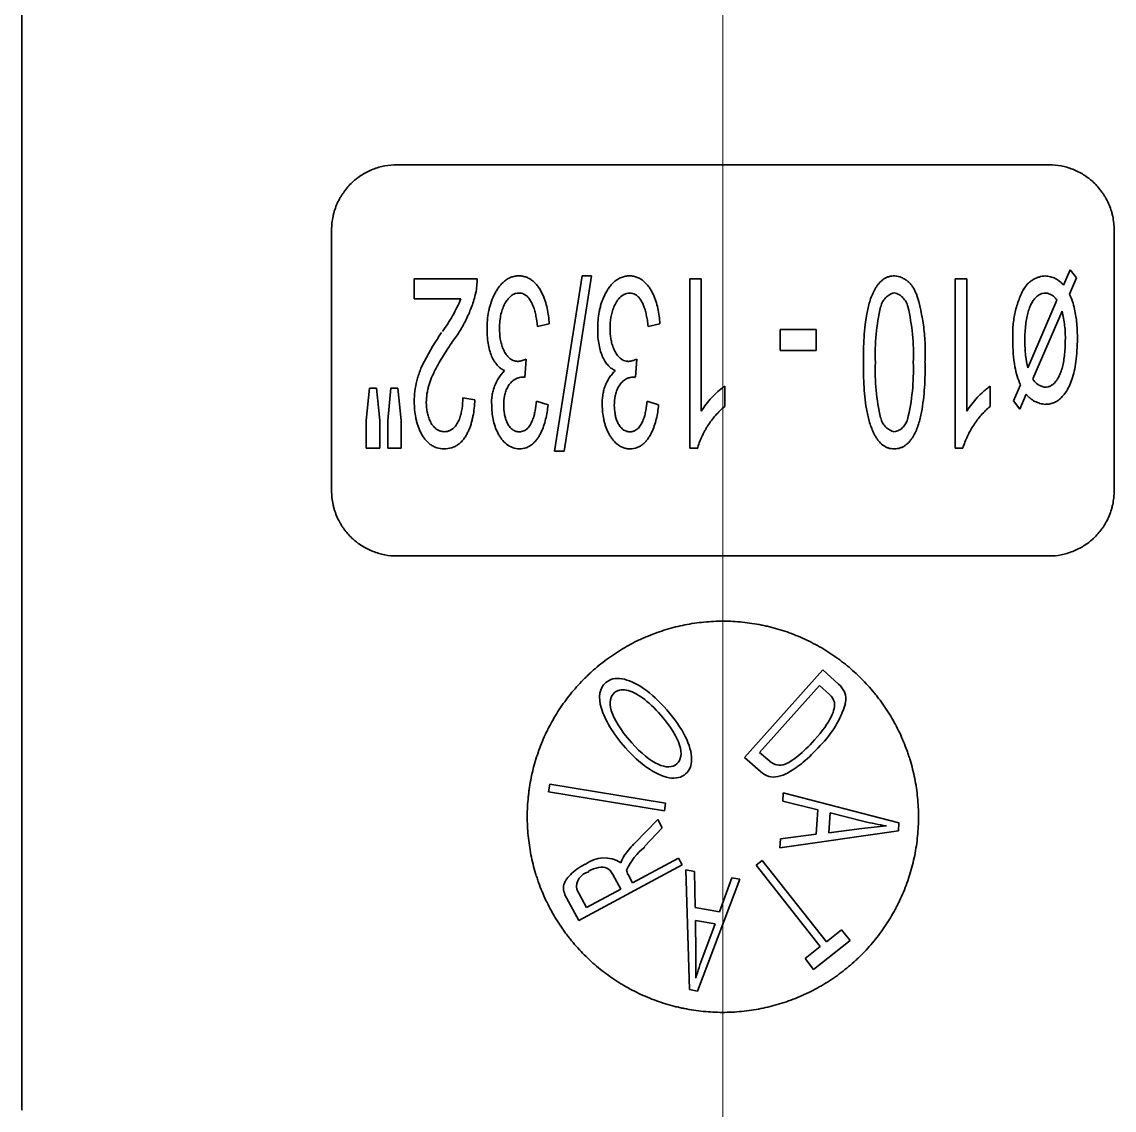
# Model space of a CAD drawing. Extents: x 5987 to 10491, y -672 to 3388.
# Drawn here: x 8642.02 to 8658.77, y 2378.53 to 2395.22 of the extents above; entities that cross this region are included whole.
import ezdxf

# ---------------------------------------------------------------- set-up
doc = ezdxf.new("R2010")
doc.units = 0
doc.header["$LTSCALE"] = 5
doc.layers.get('0').update_dxf_attribs({"linetype": 'CONTINUOUS', "lineweight": 0})
doc.layers.add('1', color=7, linetype='CONTINUOUS', true_color=0xffffff)

msp = doc.modelspace()

# ---------------------------------------------------------------- linework, layer by layer
at = {"color": 4}
msp.add_line((8652.773, 2411.526), (8652.773, 2311.526), dxfattribs=at)
at = {"layer": '1', "color": 7, "linetype": 'Continuous', "lineweight": 35}
for p, q in [((8642.023, 2418.026), (8642.023, 2378.526)), ((8657.773, 2393.026), (8647.773, 2393.026)), ((8646.773, 2388.026), (8646.773, 2392.026)), ((8658.773, 2392.026), (8658.773, 2388.026)), ((8657.997, 2391.178), (8658.1, 2391.417)), ((8658.1, 2391.417), (8658.195, 2391.29)), ((8648.039, 2391.279), (8649.004, 2391.279)), ((8648.039, 2391.279), (8648.039, 2390.971)), ((8650.193, 2388.635), (8650.615, 2391.322)), ((8650.76, 2391.322), (8650.337, 2388.635)), ((8650.615, 2391.322), (8650.76, 2391.322)), ((8652.264, 2391.279), (8652.442, 2391.279)), ((8652.264, 2391.279), (8652.264, 2388.679)), ((8652.442, 2389.245), (8652.442, 2391.279)), ((8656.334, 2391.279), (8656.512, 2391.279)), ((8656.334, 2391.279), (8656.334, 2388.679)), ((8656.512, 2389.245), (8656.512, 2391.279)), ((8658.195, 2391.29), (8658.088, 2391.043)), ((8648.754, 2390.971), (8648.039, 2390.971)), ((8657.45, 2389.913), (8657.896, 2390.948)), ((8657.975, 2390.781), (8657.525, 2389.741)), ((8650.11, 2390.589), (8649.931, 2390.547)), ((8651.806, 2390.589), (8651.627, 2390.547)), ((8653.651, 2390.498), (8654.202, 2390.498)), ((8653.651, 2390.498), (8653.651, 2390.177)), ((8654.202, 2390.177), (8654.202, 2390.498)), ((8654.202, 2390.177), (8653.651, 2390.177)), ((8649.737, 2389.766), (8649.757, 2390.046)), ((8651.433, 2389.767), (8651.453, 2390.046)), ((8647.305, 2389.105), (8647.353, 2389.6)), ((8647.353, 2389.6), (8647.46, 2389.6)), ((8647.46, 2389.6), (8647.51, 2389.105)), ((8647.634, 2389.105), (8647.68, 2389.6)), ((8647.68, 2389.6), (8647.789, 2389.6)), ((8647.789, 2389.6), (8647.838, 2389.105)), ((8652.801, 2389.32), (8652.801, 2389.629)), ((8656.871, 2389.32), (8656.871, 2389.629)), ((8657.23, 2389.404), (8657.337, 2389.65)), ((8648.786, 2389.453), (8648.97, 2389.42)), ((8649.913, 2389.4), (8650.092, 2389.342)), ((8651.61, 2389.4), (8651.788, 2389.342)), ((8657.327, 2389.279), (8657.23, 2389.404)), ((8657.424, 2389.506), (8657.327, 2389.279)), ((8647.305, 2389.105), (8647.305, 2388.679)), ((8647.51, 2388.679), (8647.51, 2389.105)), ((8647.634, 2389.105), (8647.634, 2388.679)), ((8647.838, 2388.679), (8647.838, 2389.105)), ((8647.51, 2388.679), (8647.305, 2388.679)), ((8647.838, 2388.679), (8647.634, 2388.679)), ((8650.337, 2388.635), (8650.193, 2388.635)), ((8652.379, 2388.679), (8652.264, 2388.679)), ((8656.452, 2388.679), (8656.334, 2388.679)), ((8647.773, 2387.026), (8657.773, 2387.026)), ((8654.305, 2385.278), (8653.106, 2383.935)), ((8654.548, 2385.061), (8654.305, 2385.278)), ((8653.337, 2384.014), (8654.252, 2385.04)), ((8654.252, 2385.04), (8654.406, 2384.902)), ((8653.106, 2383.935), (8653.348, 2383.719)), ((8653.491, 2383.877), (8653.337, 2384.014)), ((8650.119, 2383.527), (8650.1, 2383.41)), ((8651.895, 2383.234), (8650.119, 2383.527)), ((8650.1, 2383.41), (8651.876, 2383.116)), ((8653.69, 2383.266), (8653.697, 2383.392)), ((8655.472, 2382.935), (8653.697, 2383.392)), ((8651.876, 2383.116), (8651.895, 2383.234)), ((8653.69, 2383.266), (8654.227, 2383.135)), ((8654.227, 2383.135), (8654.204, 2382.757)), ((8654.399, 2382.782), (8654.418, 2383.087)), ((8654.418, 2383.087), (8654.94, 2382.956)), ((8651.773, 2382.984), (8651.41, 2382.609)), ((8651.844, 2382.854), (8651.773, 2382.984)), ((8655.472, 2382.935), (8655.465, 2382.808)), ((8651.57, 2382.571), (8651.844, 2382.854)), ((8653.645, 2382.551), (8655.465, 2382.808)), ((8654.204, 2382.757), (8653.654, 2382.687)), ((8654.903, 2382.844), (8654.399, 2382.782)), ((8653.645, 2382.551), (8653.654, 2382.687)), ((8652.092, 2382.392), (8651.388, 2382.013)), ((8652.149, 2382.287), (8652.092, 2382.392)), ((8653.376, 2382.356), (8653.283, 2382.282)), ((8654.36, 2381.11), (8653.376, 2382.356)), ((8650.564, 2381.433), (8652.149, 2382.287)), ((8652.339, 2382.188), (8652.205, 2382.211)), ((8652.205, 2382.211), (8652.26, 2380.375)), ((8652.339, 2382.188), (8652.348, 2381.634)), ((8653.283, 2382.282), (8654.266, 2381.036)), ((8651.086, 2382.14), (8651.207, 2381.915)), ((8651.388, 2382.013), (8651.318, 2382.143)), ((8652.386, 2380.353), (8653.035, 2382.067)), ((8652.911, 2382.089), (8652.721, 2381.569)), ((8653.035, 2382.067), (8652.911, 2382.089)), ((8650.683, 2381.633), (8650.533, 2381.911)), ((8651.207, 2381.915), (8650.683, 2381.633)), ((8650.375, 2381.785), (8650.564, 2381.433)), ((8652.721, 2381.569), (8652.348, 2381.634)), ((8652.352, 2381.437), (8652.358, 2380.929)), ((8652.352, 2381.437), (8652.653, 2381.384)), ((8652.653, 2381.384), (8652.465, 2380.879)), ((8654.592, 2381.293), (8654.36, 2381.11)), ((8654.724, 2381.127), (8654.592, 2381.293)), ((8654.266, 2381.036), (8654.034, 2380.852)), ((8654.165, 2380.685), (8654.724, 2381.127)), ((8654.034, 2380.852), (8654.165, 2380.685)), ((8652.26, 2380.375), (8652.386, 2380.353))]:
    msp.add_line(p, q, dxfattribs=at)
for centre, radius, start, end in [((8654.278, 2384.758), 0.405, 27.0957, 48.2605), ((8654.231, 2384.706), 0.263, 17.1388, 48.2605), ((8654.341, 2384.834), 0.317, 346.8867, 20.1022), ((8653.153, 2385.225), 1.569, 315.1419, 342.8269), ((8653.644, 2384.048), 0.23, 228.2605, 291.4392), ((8655.975, 2374.803), 8.112, 94.9161, 97.5911), ((8655.985, 2387.127), 4.3, 255.9385, 260.5571), ((8652.457, 2381.593), 1.459, 135.875, 145.744), ((8652.137, 2381.83), 0.922, 127.4414, 155.8018), ((8650.954, 2381.934), 0.462, 56.3406, 129.2567), ((8651.586, 2382.214), 0.39, 149.005, 164.3647), ((8651.494, 2382.237), 0.2, 188.3447, 208.311), ((8650.764, 2381.951), 0.235, 101.8972, 189.9808), ((8644.248, 2380.748), 8.112, 358.6035, 1.2786), ((8656.496, 2379.382), 4.3, 159.6259, 164.2445)]:
    msp.add_arc(centre, radius, start, end, dxfattribs=at)
for points, knots in [([(8646.773, 2392.026), (8646.773, 2392.098), (8646.781, 2392.168), (8646.799, 2392.253), (8646.803, 2392.27), (8646.812, 2392.304), (8646.817, 2392.321), (8646.833, 2392.37), (8646.846, 2392.402), (8646.874, 2392.465), (8646.889, 2392.495), (8646.914, 2392.539), (8646.923, 2392.553), (8646.941, 2392.581), (8646.951, 2392.595), (8646.999, 2392.663), (8647.042, 2392.712), (8647.101, 2392.767), (8647.113, 2392.778), (8647.138, 2392.798), (8647.15, 2392.809), (8647.188, 2392.838), (8647.214, 2392.856), (8647.294, 2392.906), (8647.35, 2392.934), (8647.437, 2392.969), (8647.467, 2392.979), (8647.527, 2392.996), (8647.557, 2393.003), (8647.648, 2393.02), (8647.71, 2393.026), (8647.773, 2393.026)], [0, 0, 0, 0, 0.125, 0.125, 0.15625, 0.15625, 0.1875, 0.1875, 0.25, 0.25, 0.3125, 0.3125, 0.34375, 0.34375, 0.375, 0.375, 0.5, 0.5, 0.53125, 0.53125, 0.5625, 0.5625, 0.625, 0.625, 0.75, 0.75, 0.8125, 0.8125, 0.875, 0.875, 1, 1, 1, 1]), ([(8658.773, 2392.026), (8658.773, 2392.098), (8658.765, 2392.168), (8658.747, 2392.253), (8658.743, 2392.27), (8658.734, 2392.304), (8658.729, 2392.321), (8658.712, 2392.37), (8658.7, 2392.402), (8658.672, 2392.465), (8658.657, 2392.495), (8658.632, 2392.539), (8658.623, 2392.553), (8658.605, 2392.581), (8658.595, 2392.595), (8658.547, 2392.663), (8658.504, 2392.712), (8658.445, 2392.767), (8658.433, 2392.778), (8658.408, 2392.798), (8658.396, 2392.809), (8658.358, 2392.838), (8658.332, 2392.856), (8658.252, 2392.906), (8658.196, 2392.934), (8658.109, 2392.969), (8658.079, 2392.979), (8658.019, 2392.996), (8657.989, 2393.003), (8657.898, 2393.02), (8657.836, 2393.026), (8657.773, 2393.026)], [0, 0, 0, 0, 0.125, 0.125, 0.15625, 0.15625, 0.1875, 0.1875, 0.25, 0.25, 0.3125, 0.3125, 0.34375, 0.34375, 0.375, 0.375, 0.5, 0.5, 0.53125, 0.53125, 0.5625, 0.5625, 0.625, 0.625, 0.75, 0.75, 0.8125, 0.8125, 0.875, 0.875, 1, 1, 1, 1]), ([(8649.648, 2391.322), (8649.626, 2391.322), (8649.595, 2391.32), (8649.564, 2391.313), (8649.543, 2391.307), (8649.533, 2391.304), (8649.503, 2391.292), (8649.484, 2391.283), (8649.456, 2391.266), (8649.448, 2391.26), (8649.43, 2391.247), (8649.422, 2391.24), (8649.397, 2391.218), (8649.382, 2391.203), (8649.354, 2391.171), (8649.34, 2391.154), (8649.315, 2391.118), (8649.303, 2391.1), (8649.281, 2391.062), (8649.271, 2391.042), (8649.243, 2390.984), (8649.227, 2390.943), (8649.206, 2390.88), (8649.2, 2390.859), (8649.189, 2390.816), (8649.184, 2390.795), (8649.163, 2390.686), (8649.156, 2390.598), (8649.156, 2390.51)], [0, 0, 0, 0, 0.0625, 0.09375, 0.09375, 0.125, 0.125, 0.1875, 0.1875, 0.21875, 0.21875, 0.25, 0.25, 0.3125, 0.3125, 0.375, 0.375, 0.4375, 0.4375, 0.5, 0.5, 0.625, 0.625, 0.6875, 0.6875, 0.75, 0.75, 1, 1, 1, 1]), ([(8650.11, 2390.589), (8650.107, 2390.629), (8650.104, 2390.669), (8650.093, 2390.747), (8650.087, 2390.786), (8650.07, 2390.864), (8650.059, 2390.902), (8650.041, 2390.958), (8650.034, 2390.977), (8650.019, 2391.014), (8650.011, 2391.032), (8649.985, 2391.086), (8649.965, 2391.121), (8649.93, 2391.169), (8649.918, 2391.184), (8649.898, 2391.206), (8649.891, 2391.213), (8649.876, 2391.227), (8649.869, 2391.234), (8649.847, 2391.253), (8649.831, 2391.264), (8649.806, 2391.28), (8649.797, 2391.285), (8649.779, 2391.293), (8649.753, 2391.305), (8649.725, 2391.313), (8649.696, 2391.319), (8649.687, 2391.32), (8649.667, 2391.322), (8649.658, 2391.322), (8649.648, 2391.322)], [0, 0, 0, 0, 0.125, 0.125, 0.25, 0.25, 0.375, 0.375, 0.4375, 0.4375, 0.5, 0.5, 0.625, 0.625, 0.6875, 0.6875, 0.71875, 0.71875, 0.75, 0.75, 0.8125, 0.8125, 0.84375, 0.84375, 0.875, 0.9375, 0.9375, 0.96875, 0.96875, 1, 1, 1, 1]), ([(8651.344, 2391.322), (8651.322, 2391.322), (8651.29, 2391.319), (8651.258, 2391.312), (8651.237, 2391.306), (8651.226, 2391.303), (8651.196, 2391.291), (8651.177, 2391.281), (8651.149, 2391.263), (8651.14, 2391.257), (8651.123, 2391.244), (8651.114, 2391.237), (8651.09, 2391.215), (8651.075, 2391.199), (8651.047, 2391.166), (8651.033, 2391.149), (8651.014, 2391.122), (8651.008, 2391.113), (8650.997, 2391.094), (8650.98, 2391.066), (8650.965, 2391.038), (8650.937, 2390.979), (8650.921, 2390.938), (8650.901, 2390.876), (8650.895, 2390.855), (8650.885, 2390.812), (8650.88, 2390.791), (8650.859, 2390.684), (8650.853, 2390.597), (8650.853, 2390.51)], [0, 0, 0, 0, 0.0625, 0.09375, 0.09375, 0.125, 0.125, 0.1875, 0.1875, 0.21875, 0.21875, 0.25, 0.25, 0.3125, 0.3125, 0.375, 0.375, 0.40625, 0.40625, 0.4375, 0.5, 0.5, 0.625, 0.625, 0.6875, 0.6875, 0.75, 0.75, 1, 1, 1, 1]), ([(8651.806, 2390.589), (8651.802, 2390.668), (8651.792, 2390.746), (8651.767, 2390.861), (8651.757, 2390.898), (8651.738, 2390.954), (8651.732, 2390.973), (8651.717, 2391.01), (8651.709, 2391.028), (8651.683, 2391.082), (8651.664, 2391.117), (8651.629, 2391.165), (8651.616, 2391.181), (8651.59, 2391.211), (8651.576, 2391.224), (8651.554, 2391.244), (8651.546, 2391.25), (8651.53, 2391.262), (8651.522, 2391.267), (8651.496, 2391.283), (8651.479, 2391.292), (8651.451, 2391.303), (8651.442, 2391.307), (8651.423, 2391.312), (8651.413, 2391.315), (8651.384, 2391.32), (8651.364, 2391.322), (8651.344, 2391.322)], [0, 0, 0, 0, 0.25, 0.25, 0.375, 0.375, 0.4375, 0.4375, 0.5, 0.5, 0.625, 0.625, 0.6875, 0.6875, 0.75, 0.75, 0.78125, 0.78125, 0.8125, 0.8125, 0.875, 0.875, 0.90625, 0.90625, 0.9375, 0.9375, 1, 1, 1, 1]), ([(8654.927, 2389.996), (8654.927, 2390.061), (8654.928, 2390.125), (8654.931, 2390.253), (8654.934, 2390.317), (8654.942, 2390.445), (8654.948, 2390.508), (8654.963, 2390.636), (8654.972, 2390.699), (8654.991, 2390.793), (8654.997, 2390.825), (8655.013, 2390.887), (8655.022, 2390.917), (8655.041, 2390.978), (8655.052, 2391.009), (8655.078, 2391.068), (8655.092, 2391.096), (8655.116, 2391.138), (8655.124, 2391.151), (8655.143, 2391.178), (8655.152, 2391.19), (8655.173, 2391.214), (8655.183, 2391.226), (8655.207, 2391.248), (8655.219, 2391.258), (8655.245, 2391.277), (8655.258, 2391.285), (8655.279, 2391.295), (8655.286, 2391.299), (8655.301, 2391.305), (8655.308, 2391.307), (8655.331, 2391.314), (8655.346, 2391.318), (8655.377, 2391.322), (8655.392, 2391.322), (8655.408, 2391.322)], [0, 0, 0, 0, 0.125, 0.125, 0.25, 0.25, 0.375, 0.375, 0.5, 0.5, 0.5625, 0.5625, 0.625, 0.625, 0.6875, 0.6875, 0.75, 0.75, 0.78125, 0.78125, 0.8125, 0.8125, 0.84375, 0.84375, 0.875, 0.875, 0.90625, 0.90625, 0.921875, 0.921875, 0.9375, 0.9375, 0.96875, 0.96875, 1, 1, 1, 1]), ([(8655.408, 2391.324), (8655.445, 2391.319), (8655.48, 2391.31), (8655.531, 2391.288), (8655.548, 2391.28), (8655.579, 2391.26), (8655.594, 2391.25), (8655.615, 2391.232), (8655.622, 2391.226), (8655.636, 2391.213), (8655.642, 2391.207), (8655.661, 2391.186), (8655.684, 2391.157), (8655.703, 2391.125), (8655.716, 2391.099), (8655.719, 2391.091), (8655.726, 2391.073), (8655.73, 2391.064), (8655.733, 2391.055)], [0, 0, 0, 0, 0.25, 0.25, 0.375, 0.375, 0.5, 0.5, 0.5625, 0.5625, 0.625, 0.625, 0.75, 0.875, 0.875, 0.9375, 0.9375, 1, 1, 1, 1]), ([(8657.388, 2391.12), (8657.406, 2391.151), (8657.427, 2391.178), (8657.457, 2391.209), (8657.464, 2391.214), (8657.477, 2391.226), (8657.483, 2391.231), (8657.503, 2391.247), (8657.531, 2391.266), (8657.56, 2391.281), (8657.583, 2391.291), (8657.591, 2391.294), (8657.606, 2391.3), (8657.614, 2391.302), (8657.653, 2391.314), (8657.685, 2391.319), (8657.717, 2391.321)], [0, 0, 0, 0, 0.25, 0.25, 0.3125, 0.3125, 0.375, 0.375, 0.5, 0.625, 0.625, 0.6875, 0.6875, 0.75, 0.75, 1, 1, 1, 1]), ([(8657.717, 2391.321), (8657.744, 2391.32), (8657.77, 2391.316), (8657.808, 2391.306), (8657.821, 2391.302), (8657.846, 2391.293), (8657.858, 2391.287), (8657.894, 2391.269), (8657.917, 2391.255), (8657.949, 2391.229), (8657.959, 2391.22), (8657.979, 2391.2), (8657.988, 2391.189), (8657.997, 2391.178)], [0, 0, 0, 0, 0.25, 0.25, 0.375, 0.375, 0.5, 0.5, 0.75, 0.75, 0.875, 0.875, 1, 1, 1, 1]), ([(8655.4, 2391.063), (8655.375, 2391.057), (8655.351, 2391.047), (8655.317, 2391.027), (8655.306, 2391.02), (8655.286, 2391.004), (8655.276, 2390.995), (8655.258, 2390.977), (8655.25, 2390.967), (8655.234, 2390.945), (8655.22, 2390.923), (8655.209, 2390.899), (8655.2, 2390.875), (8655.196, 2390.862), (8655.193, 2390.849)], [0, 0, 0, 0, 0.25, 0.25, 0.375, 0.375, 0.5, 0.5, 0.625, 0.625, 0.75, 0.875, 0.875, 1, 1, 1, 1]), ([(8655.609, 2390.85), (8655.603, 2390.876), (8655.594, 2390.901), (8655.575, 2390.935), (8655.568, 2390.946), (8655.552, 2390.967), (8655.544, 2390.977), (8655.53, 2390.991), (8655.525, 2390.996), (8655.515, 2391.004), (8655.51, 2391.009), (8655.495, 2391.021), (8655.473, 2391.035), (8655.45, 2391.046), (8655.426, 2391.056), (8655.414, 2391.06), (8655.401, 2391.063)], [0, 0, 0, 0, 0.25, 0.25, 0.375, 0.375, 0.5, 0.5, 0.5625, 0.5625, 0.625, 0.625, 0.75, 0.875, 0.875, 1, 1, 1, 1]), ([(8657.22, 2390.339), (8657.215, 2390.408), (8657.216, 2390.475), (8657.226, 2390.61), (8657.236, 2390.677), (8657.257, 2390.776), (8657.265, 2390.809), (8657.284, 2390.874), (8657.294, 2390.906), (8657.329, 2391.001), (8657.356, 2391.062), (8657.386, 2391.121)], [0, 0, 0, 0, 0.25, 0.25, 0.5, 0.5, 0.625, 0.625, 0.75, 0.75, 1, 1, 1, 1]), ([(8648.472, 2390.471), (8648.529, 2390.547), (8648.581, 2390.628), (8648.675, 2390.794), (8648.718, 2390.881), (8648.756, 2390.97)], [0, 0, 0, 0, 0.5, 0.5, 1, 1, 1, 1]), ([(8648.983, 2391.056), (8648.966, 2390.988), (8648.946, 2390.921), (8648.899, 2390.791), (8648.846, 2390.664), (8648.78, 2390.544), (8648.726, 2390.456), (8648.707, 2390.427), (8648.669, 2390.37), (8648.649, 2390.342), (8648.628, 2390.315)], [0, 0, 0, 0, 0.25, 0.25, 0.5, 0.75, 0.75, 0.875, 0.875, 1, 1, 1, 1]), ([(8649.931, 2390.547), (8649.925, 2390.6), (8649.917, 2390.653), (8649.901, 2390.731), (8649.895, 2390.757), (8649.881, 2390.809), (8649.873, 2390.834), (8649.854, 2390.884), (8649.843, 2390.908), (8649.824, 2390.943), (8649.817, 2390.954), (8649.801, 2390.976), (8649.793, 2390.987), (8649.775, 2391.006), (8649.765, 2391.015), (8649.749, 2391.026), (8649.744, 2391.03), (8649.733, 2391.037), (8649.727, 2391.04), (8649.71, 2391.048), (8649.697, 2391.052), (8649.672, 2391.057), (8649.659, 2391.059), (8649.646, 2391.059)], [0, 0, 0, 0, 0.25, 0.25, 0.375, 0.375, 0.5, 0.5, 0.625, 0.625, 0.6875, 0.6875, 0.75, 0.75, 0.8125, 0.8125, 0.84375, 0.84375, 0.875, 0.875, 0.9375, 0.9375, 1, 1, 1, 1]), ([(8651.342, 2391.059), (8651.328, 2391.059), (8651.314, 2391.057), (8651.286, 2391.05), (8651.273, 2391.045), (8651.248, 2391.033), (8651.236, 2391.025), (8651.213, 2391.008), (8651.202, 2390.999), (8651.183, 2390.979), (8651.173, 2390.968), (8651.156, 2390.946), (8651.148, 2390.934), (8651.126, 2390.898), (8651.113, 2390.873), (8651.097, 2390.834), (8651.092, 2390.82), (8651.083, 2390.793), (8651.079, 2390.78), (8651.067, 2390.739), (8651.061, 2390.711), (8651.047, 2390.628), (8651.043, 2390.572), (8651.043, 2390.516)], [0, 0, 0, 0, 0.0625, 0.0625, 0.125, 0.125, 0.1875, 0.1875, 0.25, 0.25, 0.3125, 0.3125, 0.375, 0.375, 0.5, 0.5, 0.5625, 0.5625, 0.625, 0.625, 0.75, 0.75, 1, 1, 1, 1]), ([(8655.738, 2391.057), (8655.792, 2390.884), (8655.83, 2390.71), (8655.864, 2390.445), (8655.871, 2390.356), (8655.877, 2390.177), (8655.876, 2390.087), (8655.872, 2389.997)], [0, 0, 0, 0, 0.5, 0.5, 0.75, 0.75, 1, 1, 1, 1]), ([(8657.896, 2390.948), (8657.886, 2390.964), (8657.875, 2390.979), (8657.856, 2390.998), (8657.85, 2391.004), (8657.836, 2391.016), (8657.821, 2391.026), (8657.806, 2391.034), (8657.79, 2391.042), (8657.782, 2391.045), (8657.757, 2391.054), (8657.741, 2391.057), (8657.723, 2391.059)], [0, 0, 0, 0, 0.25, 0.25, 0.375, 0.375, 0.5, 0.625, 0.625, 0.75, 0.75, 1, 1, 1, 1]), ([(8658.024, 2390.335), (8658.026, 2390.411), (8658.022, 2390.486), (8658.006, 2390.635), (8657.993, 2390.708), (8657.975, 2390.781)], [0, 0, 0, 0, 0.5, 0.5, 1, 1, 1, 1]), ([(8649.426, 2389.87), (8649.408, 2389.878), (8649.373, 2389.897), (8649.323, 2389.939), (8649.277, 2389.995), (8649.235, 2390.068), (8649.201, 2390.156), (8649.176, 2390.259), (8649.16, 2390.376), (8649.156, 2390.463), (8649.156, 2390.51)], [0, 0, 0, 0, 0.122262, 0.247653, 0.373044, 0.498435, 0.623827, 0.749218, 0.874609, 1, 1, 1, 1]), ([(8649.347, 2390.516), (8649.347, 2390.461), (8649.351, 2390.408), (8649.364, 2390.329), (8649.369, 2390.303), (8649.38, 2390.265), (8649.384, 2390.252), (8649.393, 2390.226), (8649.398, 2390.214), (8649.414, 2390.176), (8649.426, 2390.153), (8649.448, 2390.119), (8649.455, 2390.109), (8649.472, 2390.088), (8649.482, 2390.078), (8649.501, 2390.06), (8649.511, 2390.052), (8649.533, 2390.037), (8649.545, 2390.031), (8649.569, 2390.021), (8649.581, 2390.017), (8649.6, 2390.013), (8649.607, 2390.012), (8649.62, 2390.011), (8649.626, 2390.01), (8649.633, 2390.01)], [0, 0, 0, 0, 0.25, 0.25, 0.375, 0.375, 0.4375, 0.4375, 0.5, 0.5, 0.625, 0.625, 0.6875, 0.6875, 0.75, 0.75, 0.8125, 0.8125, 0.875, 0.875, 0.9375, 0.9375, 0.96875, 0.96875, 1, 1, 1, 1]), ([(8651.123, 2389.87), (8651.105, 2389.878), (8651.069, 2389.897), (8651.018, 2389.94), (8650.972, 2389.997), (8650.931, 2390.07), (8650.897, 2390.158), (8650.872, 2390.26), (8650.856, 2390.377), (8650.853, 2390.464), (8650.853, 2390.51)], [0, 0, 0, 0, 0.122256, 0.247648, 0.37304, 0.498432, 0.623824, 0.749216, 0.874608, 1, 1, 1, 1]), ([(8651.043, 2390.516), (8651.043, 2390.462), (8651.047, 2390.409), (8651.06, 2390.331), (8651.065, 2390.306), (8651.076, 2390.267), (8651.08, 2390.255), (8651.088, 2390.229), (8651.093, 2390.217), (8651.109, 2390.18), (8651.121, 2390.156), (8651.142, 2390.122), (8651.15, 2390.111), (8651.167, 2390.09), (8651.176, 2390.08), (8651.195, 2390.062), (8651.205, 2390.054), (8651.222, 2390.042), (8651.228, 2390.039), (8651.239, 2390.032), (8651.245, 2390.029), (8651.263, 2390.021), (8651.276, 2390.017), (8651.296, 2390.013), (8651.302, 2390.012), (8651.316, 2390.011), (8651.323, 2390.01), (8651.329, 2390.01)], [0, 0, 0, 0, 0.25, 0.25, 0.375, 0.375, 0.4375, 0.4375, 0.5, 0.5, 0.625, 0.625, 0.6875, 0.6875, 0.75, 0.75, 0.8125, 0.8125, 0.84375, 0.84375, 0.875, 0.875, 0.9375, 0.9375, 0.96875, 0.96875, 1, 1, 1, 1]), ([(8648.628, 2390.315), (8648.58, 2390.245), (8648.533, 2390.174), (8648.466, 2390.065), (8648.444, 2390.028), (8648.401, 2389.954), (8648.381, 2389.917), (8648.322, 2389.803), (8648.288, 2389.725), (8648.258, 2389.62), (8648.252, 2389.599), (8648.243, 2389.556), (8648.239, 2389.535), (8648.229, 2389.47), (8648.225, 2389.426), (8648.225, 2389.382)], [0, 0, 0, 0, 0.25, 0.25, 0.375, 0.375, 0.5, 0.5, 0.75, 0.75, 0.8125, 0.8125, 0.875, 0.875, 1, 1, 1, 1]), ([(8648.04, 2389.39), (8648.04, 2389.445), (8648.044, 2389.499), (8648.058, 2389.607), (8648.067, 2389.66), (8648.087, 2389.738), (8648.094, 2389.764), (8648.11, 2389.816), (8648.119, 2389.842), (8648.148, 2389.918), (8648.17, 2389.967), (8648.195, 2390.014)], [0, 0, 0, 0, 0.25, 0.25, 0.5, 0.5, 0.625, 0.625, 0.75, 0.75, 1, 1, 1, 1]), ([(8649.633, 2390.01), (8649.655, 2390.012), (8649.676, 2390.016), (8649.717, 2390.028), (8649.737, 2390.036), (8649.757, 2390.046)], [0, 0, 0, 0, 0.5, 0.5, 1, 1, 1, 1]), ([(8651.329, 2390.01), (8651.351, 2390.012), (8651.372, 2390.016), (8651.403, 2390.025), (8651.413, 2390.028), (8651.434, 2390.036), (8651.443, 2390.041), (8651.453, 2390.046)], [0, 0, 0, 0, 0.5, 0.5, 0.75, 0.75, 1, 1, 1, 1]), ([(8654.927, 2389.996), (8654.927, 2389.933), (8654.928, 2389.869), (8654.931, 2389.741), (8654.934, 2389.677), (8654.942, 2389.55), (8654.947, 2389.486), (8654.962, 2389.36), (8654.971, 2389.296), (8654.996, 2389.172), (8655.011, 2389.11), (8655.041, 2389.02), (8655.052, 2388.99), (8655.076, 2388.931), (8655.09, 2388.902), (8655.113, 2388.86), (8655.122, 2388.846), (8655.139, 2388.819), (8655.148, 2388.806), (8655.178, 2388.769), (8655.2, 2388.747), (8655.231, 2388.723), (8655.238, 2388.718), (8655.251, 2388.71), (8655.272, 2388.698), (8655.293, 2388.688), (8655.316, 2388.681), (8655.323, 2388.679), (8655.338, 2388.675), (8655.362, 2388.67), (8655.385, 2388.669), (8655.401, 2388.669)], [0, 0, 0, 0, 0.125, 0.125, 0.25, 0.25, 0.375, 0.375, 0.5, 0.5, 0.625, 0.625, 0.6875, 0.6875, 0.75, 0.75, 0.78125, 0.78125, 0.8125, 0.8125, 0.875, 0.875, 0.890625, 0.890625, 0.90625, 0.9375, 0.9375, 0.953125, 0.953125, 0.96875, 1, 1, 1, 1]), ([(8655.876, 2389.996), (8655.876, 2389.932), (8655.875, 2389.868), (8655.872, 2389.74), (8655.869, 2389.676), (8655.861, 2389.549), (8655.855, 2389.485), (8655.84, 2389.358), (8655.831, 2389.294), (8655.813, 2389.201), (8655.806, 2389.169), (8655.791, 2389.108), (8655.782, 2389.077), (8655.768, 2389.031), (8655.762, 2389.016), (8655.751, 2388.986), (8655.746, 2388.971), (8655.727, 2388.927), (8655.713, 2388.898), (8655.689, 2388.857), (8655.681, 2388.843), (8655.663, 2388.817), (8655.644, 2388.792), (8655.623, 2388.768), (8655.606, 2388.752), (8655.6, 2388.747), (8655.588, 2388.736), (8655.582, 2388.731), (8655.563, 2388.717), (8655.55, 2388.709), (8655.529, 2388.698), (8655.522, 2388.695), (8655.508, 2388.689), (8655.5, 2388.686), (8655.463, 2388.673), (8655.432, 2388.669), (8655.401, 2388.669)], [0, 0, 0, 0, 0.125, 0.125, 0.25, 0.25, 0.375, 0.375, 0.5, 0.5, 0.5625, 0.5625, 0.625, 0.625, 0.65625, 0.65625, 0.6875, 0.6875, 0.75, 0.75, 0.78125, 0.78125, 0.8125, 0.84375, 0.84375, 0.859375, 0.859375, 0.875, 0.875, 0.90625, 0.90625, 0.921875, 0.921875, 0.9375, 0.9375, 1, 1, 1, 1]), ([(8649.228, 2389.342), (8649.225, 2389.392), (8649.227, 2389.44), (8649.237, 2389.512), (8649.242, 2389.536), (8649.255, 2389.584), (8649.262, 2389.607), (8649.288, 2389.675), (8649.31, 2389.718), (8649.362, 2389.799), (8649.392, 2389.836), (8649.426, 2389.87)], [0, 0, 0, 0, 0.25, 0.25, 0.375, 0.375, 0.5, 0.5, 0.75, 0.75, 1, 1, 1, 1]), ([(8649.412, 2389.336), (8649.412, 2389.386), (8649.416, 2389.436), (8649.431, 2389.508), (8649.437, 2389.532), (8649.45, 2389.567), (8649.454, 2389.579), (8649.465, 2389.601), (8649.476, 2389.623), (8649.489, 2389.644), (8649.503, 2389.664), (8649.511, 2389.674), (8649.535, 2389.701), (8649.554, 2389.717), (8649.579, 2389.733), (8649.584, 2389.736), (8649.595, 2389.742), (8649.611, 2389.75), (8649.639, 2389.761), (8649.662, 2389.766), (8649.686, 2389.77), (8649.698, 2389.771), (8649.71, 2389.77)], [0, 0, 0, 0, 0.25, 0.25, 0.375, 0.375, 0.4375, 0.4375, 0.5, 0.5625, 0.5625, 0.625, 0.625, 0.75, 0.75, 0.78125, 0.78125, 0.8125, 0.875, 0.9375, 0.9375, 1, 1, 1, 1]), ([(8649.737, 2389.766), (8649.732, 2389.768), (8649.728, 2389.768), (8649.718, 2389.77), (8649.714, 2389.77), (8649.709, 2389.771)], [0, 0, 0, 0, 0.5, 0.5, 1, 1, 1, 1]), ([(8650.924, 2389.342), (8650.921, 2389.391), (8650.923, 2389.44), (8650.934, 2389.511), (8650.938, 2389.535), (8650.948, 2389.57), (8650.951, 2389.582), (8650.958, 2389.605), (8650.962, 2389.617), (8650.984, 2389.673), (8651.005, 2389.716), (8651.038, 2389.767), (8651.045, 2389.777), (8651.059, 2389.797), (8651.081, 2389.826), (8651.106, 2389.853), (8651.123, 2389.87)], [0, 0, 0, 0, 0.25, 0.25, 0.375, 0.375, 0.4375, 0.4375, 0.5, 0.5, 0.75, 0.75, 0.8125, 0.8125, 0.875, 1, 1, 1, 1]), ([(8651.407, 2389.77), (8651.382, 2389.771), (8651.358, 2389.767), (8651.329, 2389.758), (8651.323, 2389.756), (8651.311, 2389.752), (8651.295, 2389.745), (8651.279, 2389.736), (8651.258, 2389.722), (8651.249, 2389.714), (8651.23, 2389.698), (8651.222, 2389.69), (8651.205, 2389.671), (8651.198, 2389.662), (8651.184, 2389.641), (8651.177, 2389.631), (8651.159, 2389.599), (8651.149, 2389.577), (8651.137, 2389.542), (8651.134, 2389.53), (8651.127, 2389.506), (8651.124, 2389.494), (8651.112, 2389.434), (8651.108, 2389.386), (8651.108, 2389.336)], [0, 0, 0, 0, 0.125, 0.125, 0.15625, 0.15625, 0.1875, 0.25, 0.25, 0.3125, 0.3125, 0.375, 0.375, 0.4375, 0.4375, 0.5, 0.5, 0.625, 0.625, 0.6875, 0.6875, 0.75, 0.75, 1, 1, 1, 1]), ([(8657.525, 2389.74), (8657.535, 2389.723), (8657.548, 2389.707), (8657.568, 2389.685), (8657.576, 2389.679), (8657.591, 2389.666), (8657.599, 2389.66), (8657.623, 2389.644), (8657.64, 2389.636), (8657.676, 2389.622), (8657.695, 2389.618), (8657.713, 2389.615)], [0, 0, 0, 0, 0.25, 0.25, 0.375, 0.375, 0.5, 0.5, 0.75, 0.75, 1, 1, 1, 1]), ([(8652.442, 2389.245), (8652.489, 2389.321), (8652.543, 2389.391), (8652.662, 2389.519), (8652.728, 2389.577), (8652.801, 2389.629)], [0, 0, 0, 0, 0.5, 0.5, 1, 1, 1, 1]), ([(8656.513, 2389.245), (8656.56, 2389.322), (8656.614, 2389.392), (8656.704, 2389.488), (8656.736, 2389.519), (8656.785, 2389.562), (8656.802, 2389.576), (8656.836, 2389.604), (8656.853, 2389.617), (8656.871, 2389.629)], [0, 0, 0, 0, 0.5, 0.5, 0.75, 0.75, 0.875, 0.875, 1, 1, 1, 1]), ([(8648.496, 2388.669), (8648.459, 2388.669), (8648.422, 2388.674), (8648.377, 2388.689), (8648.368, 2388.692), (8648.351, 2388.7), (8648.325, 2388.712), (8648.301, 2388.727), (8648.278, 2388.744), (8648.27, 2388.75), (8648.256, 2388.763), (8648.248, 2388.769), (8648.228, 2388.79), (8648.215, 2388.804), (8648.19, 2388.835), (8648.179, 2388.851), (8648.158, 2388.884), (8648.148, 2388.902), (8648.121, 2388.955), (8648.106, 2388.992), (8648.087, 2389.049), (8648.082, 2389.069), (8648.071, 2389.108), (8648.067, 2389.128), (8648.055, 2389.187), (8648.05, 2389.228), (8648.042, 2389.308), (8648.041, 2389.349), (8648.041, 2389.39)], [0, 0, 0, 0, 0.125, 0.125, 0.15625, 0.15625, 0.1875, 0.25, 0.25, 0.28125, 0.28125, 0.3125, 0.3125, 0.375, 0.375, 0.4375, 0.4375, 0.5, 0.5, 0.625, 0.625, 0.6875, 0.6875, 0.75, 0.75, 0.875, 0.875, 1, 1, 1, 1]), ([(8648.496, 2388.669), (8648.535, 2388.669), (8648.574, 2388.674), (8648.621, 2388.688), (8648.63, 2388.692), (8648.648, 2388.699), (8648.675, 2388.711), (8648.701, 2388.727), (8648.733, 2388.751), (8648.748, 2388.764), (8648.777, 2388.793), (8648.79, 2388.809), (8648.815, 2388.841), (8648.826, 2388.859), (8648.848, 2388.894), (8648.857, 2388.913), (8648.884, 2388.969), (8648.898, 2389.008), (8648.917, 2389.068), (8648.922, 2389.088), (8648.932, 2389.129), (8648.936, 2389.15), (8648.949, 2389.211), (8648.955, 2389.252), (8648.964, 2389.336), (8648.968, 2389.378), (8648.97, 2389.42)], [0, 0, 0, 0, 0.125, 0.125, 0.15625, 0.15625, 0.1875, 0.25, 0.25, 0.3125, 0.3125, 0.375, 0.375, 0.4375, 0.4375, 0.5, 0.5, 0.625, 0.625, 0.6875, 0.6875, 0.75, 0.75, 0.875, 0.875, 1, 1, 1, 1]), ([(8648.786, 2389.453), (8648.785, 2389.397), (8648.782, 2389.342), (8648.769, 2389.259), (8648.764, 2389.232), (8648.754, 2389.191), (8648.75, 2389.178), (8648.742, 2389.151), (8648.737, 2389.138), (8648.727, 2389.112), (8648.721, 2389.1), (8648.709, 2389.075), (8648.702, 2389.063), (8648.68, 2389.028), (8648.663, 2389.007), (8648.639, 2388.984), (8648.633, 2388.98), (8648.623, 2388.972), (8648.606, 2388.96), (8648.589, 2388.951), (8648.571, 2388.944), (8648.564, 2388.942), (8648.552, 2388.938), (8648.533, 2388.934), (8648.513, 2388.932), (8648.5, 2388.932)], [0, 0, 0, 0, 0.25, 0.25, 0.375, 0.375, 0.4375, 0.4375, 0.5, 0.5, 0.5625, 0.5625, 0.625, 0.625, 0.75, 0.75, 0.78125, 0.78125, 0.8125, 0.875, 0.875, 0.90625, 0.90625, 0.9375, 1, 1, 1, 1]), ([(8649.65, 2388.93), (8649.674, 2388.93), (8649.697, 2388.935), (8649.73, 2388.949), (8649.741, 2388.955), (8649.76, 2388.969), (8649.77, 2388.977), (8649.796, 2389.003), (8649.81, 2389.023), (8649.829, 2389.055), (8649.834, 2389.066), (8649.845, 2389.088), (8649.85, 2389.099), (8649.863, 2389.133), (8649.871, 2389.157), (8649.884, 2389.204), (8649.889, 2389.228), (8649.903, 2389.301), (8649.909, 2389.35), (8649.913, 2389.4)], [0, 0, 0, 0, 0.125, 0.125, 0.1875, 0.1875, 0.25, 0.25, 0.375, 0.375, 0.4375, 0.4375, 0.5, 0.5, 0.625, 0.625, 0.75, 0.75, 1, 1, 1, 1]), ([(8651.346, 2388.93), (8651.358, 2388.93), (8651.371, 2388.931), (8651.388, 2388.935), (8651.394, 2388.937), (8651.406, 2388.941), (8651.412, 2388.943), (8651.428, 2388.95), (8651.439, 2388.957), (8651.454, 2388.967), (8651.459, 2388.971), (8651.468, 2388.979), (8651.481, 2388.992), (8651.493, 2389.006), (8651.508, 2389.026), (8651.514, 2389.036), (8651.533, 2389.068), (8651.543, 2389.09), (8651.56, 2389.136), (8651.568, 2389.159), (8651.581, 2389.207), (8651.586, 2389.231), (8651.6, 2389.303), (8651.606, 2389.351), (8651.61, 2389.4)], [0, 0, 0, 0, 0.0625, 0.0625, 0.09375, 0.09375, 0.125, 0.125, 0.1875, 0.1875, 0.21875, 0.21875, 0.25, 0.3125, 0.3125, 0.375, 0.375, 0.5, 0.5, 0.625, 0.625, 0.75, 0.75, 1, 1, 1, 1]), ([(8657.716, 2389.351), (8657.689, 2389.354), (8657.662, 2389.359), (8657.622, 2389.37), (8657.609, 2389.375), (8657.583, 2389.385), (8657.57, 2389.391), (8657.532, 2389.411), (8657.508, 2389.426), (8657.475, 2389.453), (8657.464, 2389.463), (8657.443, 2389.484), (8657.433, 2389.495), (8657.424, 2389.506)], [0, 0, 0, 0, 0.25, 0.25, 0.375, 0.375, 0.5, 0.5, 0.75, 0.75, 0.875, 0.875, 1, 1, 1, 1]), ([(8648.225, 2389.382), (8648.225, 2389.332), (8648.229, 2389.282), (8648.241, 2389.221), (8648.244, 2389.209), (8648.25, 2389.185), (8648.253, 2389.173), (8648.265, 2389.138), (8648.274, 2389.115), (8648.29, 2389.082), (8648.296, 2389.071), (8648.308, 2389.05), (8648.322, 2389.03), (8648.337, 2389.012), (8648.35, 2388.999), (8648.354, 2388.994), (8648.363, 2388.986), (8648.367, 2388.982), (8648.381, 2388.971), (8648.391, 2388.965), (8648.406, 2388.956), (8648.411, 2388.953), (8648.422, 2388.948), (8648.427, 2388.946), (8648.455, 2388.936), (8648.477, 2388.932), (8648.5, 2388.932)], [0, 0, 0, 0, 0.25, 0.25, 0.3125, 0.3125, 0.375, 0.375, 0.5, 0.5, 0.5625, 0.5625, 0.625, 0.6875, 0.6875, 0.71875, 0.71875, 0.75, 0.75, 0.8125, 0.8125, 0.84375, 0.84375, 0.875, 0.875, 1, 1, 1, 1]), ([(8649.654, 2388.669), (8649.618, 2388.669), (8649.583, 2388.675), (8649.515, 2388.701), (8649.484, 2388.719), (8649.427, 2388.765), (8649.403, 2388.791), (8649.369, 2388.834), (8649.359, 2388.85), (8649.339, 2388.881), (8649.33, 2388.897), (8649.305, 2388.946), (8649.291, 2388.979), (8649.267, 2389.049), (8649.257, 2389.085), (8649.242, 2389.158), (8649.237, 2389.194), (8649.229, 2389.268), (8649.228, 2389.305), (8649.228, 2389.342)], [0, 0, 0, 0, 0.125, 0.125, 0.25, 0.25, 0.375, 0.375, 0.4375, 0.4375, 0.5, 0.5, 0.625, 0.625, 0.75, 0.75, 0.875, 0.875, 1, 1, 1, 1]), ([(8649.412, 2389.336), (8649.412, 2389.293), (8649.415, 2389.249), (8649.427, 2389.185), (8649.431, 2389.164), (8649.443, 2389.122), (8649.451, 2389.101), (8649.464, 2389.071), (8649.469, 2389.062), (8649.48, 2389.043), (8649.485, 2389.033), (8649.504, 2389.006), (8649.518, 2388.99), (8649.538, 2388.973), (8649.542, 2388.969), (8649.55, 2388.963), (8649.555, 2388.96), (8649.568, 2388.951), (8649.578, 2388.946), (8649.592, 2388.94), (8649.597, 2388.939), (8649.608, 2388.936), (8649.613, 2388.934), (8649.629, 2388.931), (8649.639, 2388.93), (8649.65, 2388.93)], [0, 0, 0, 0, 0.25, 0.25, 0.375, 0.375, 0.5, 0.5, 0.5625, 0.5625, 0.625, 0.625, 0.75, 0.75, 0.78125, 0.78125, 0.8125, 0.8125, 0.875, 0.875, 0.90625, 0.90625, 0.9375, 0.9375, 1, 1, 1, 1]), ([(8649.654, 2388.669), (8649.69, 2388.669), (8649.725, 2388.675), (8649.767, 2388.69), (8649.775, 2388.694), (8649.791, 2388.702), (8649.815, 2388.714), (8649.837, 2388.73), (8649.858, 2388.747), (8649.865, 2388.753), (8649.878, 2388.766), (8649.898, 2388.785), (8649.915, 2388.807), (8649.936, 2388.836), (8649.946, 2388.851), (8649.965, 2388.883), (8649.974, 2388.899), (8649.998, 2388.949), (8650.012, 2388.983), (8650.036, 2389.052), (8650.046, 2389.088), (8650.064, 2389.159), (8650.071, 2389.196), (8650.083, 2389.269), (8650.088, 2389.306), (8650.092, 2389.342)], [0, 0, 0, 0, 0.125, 0.125, 0.15625, 0.15625, 0.1875, 0.25, 0.25, 0.28125, 0.28125, 0.3125, 0.375, 0.375, 0.4375, 0.4375, 0.5, 0.5, 0.625, 0.625, 0.75, 0.75, 0.875, 0.875, 1, 1, 1, 1]), ([(8651.35, 2388.669), (8651.332, 2388.669), (8651.313, 2388.67), (8651.287, 2388.675), (8651.278, 2388.677), (8651.26, 2388.682), (8651.252, 2388.685), (8651.226, 2388.695), (8651.209, 2388.703), (8651.186, 2388.717), (8651.178, 2388.722), (8651.163, 2388.733), (8651.156, 2388.739), (8651.12, 2388.768), (8651.096, 2388.795), (8651.063, 2388.838), (8651.053, 2388.854), (8651.033, 2388.885), (8651.025, 2388.901), (8651, 2388.95), (8650.986, 2388.983), (8650.968, 2389.035), (8650.963, 2389.053), (8650.953, 2389.089), (8650.949, 2389.106), (8650.938, 2389.16), (8650.933, 2389.196), (8650.926, 2389.269), (8650.924, 2389.306), (8650.924, 2389.342)], [0, 0, 0, 0, 0.0625, 0.0625, 0.09375, 0.09375, 0.125, 0.125, 0.1875, 0.1875, 0.21875, 0.21875, 0.25, 0.25, 0.375, 0.375, 0.4375, 0.4375, 0.5, 0.5, 0.625, 0.625, 0.6875, 0.6875, 0.75, 0.75, 0.875, 0.875, 1, 1, 1, 1]), ([(8651.108, 2389.336), (8651.108, 2389.293), (8651.112, 2389.25), (8651.123, 2389.187), (8651.127, 2389.166), (8651.136, 2389.135), (8651.139, 2389.125), (8651.147, 2389.104), (8651.151, 2389.094), (8651.164, 2389.064), (8651.174, 2389.045), (8651.192, 2389.018), (8651.198, 2389.009), (8651.213, 2388.993), (8651.22, 2388.985), (8651.236, 2388.97), (8651.245, 2388.964), (8651.263, 2388.952), (8651.273, 2388.947), (8651.293, 2388.939), (8651.303, 2388.936), (8651.324, 2388.931), (8651.335, 2388.93), (8651.346, 2388.93)], [0, 0, 0, 0, 0.25, 0.25, 0.375, 0.375, 0.4375, 0.4375, 0.5, 0.5, 0.625, 0.625, 0.6875, 0.6875, 0.75, 0.75, 0.8125, 0.8125, 0.875, 0.875, 0.9375, 0.9375, 1, 1, 1, 1]), ([(8651.35, 2388.669), (8651.387, 2388.669), (8651.422, 2388.675), (8651.465, 2388.691), (8651.474, 2388.695), (8651.49, 2388.703), (8651.514, 2388.716), (8651.537, 2388.732), (8651.558, 2388.75), (8651.564, 2388.756), (8651.578, 2388.769), (8651.584, 2388.775), (8651.602, 2388.796), (8651.614, 2388.81), (8651.635, 2388.839), (8651.645, 2388.855), (8651.664, 2388.887), (8651.672, 2388.903), (8651.696, 2388.952), (8651.71, 2388.986), (8651.733, 2389.055), (8651.743, 2389.09), (8651.76, 2389.161), (8651.767, 2389.197), (8651.779, 2389.27), (8651.784, 2389.306), (8651.788, 2389.342)], [0, 0, 0, 0, 0.125, 0.125, 0.15625, 0.15625, 0.1875, 0.25, 0.25, 0.28125, 0.28125, 0.3125, 0.3125, 0.375, 0.375, 0.4375, 0.4375, 0.5, 0.5, 0.625, 0.625, 0.75, 0.75, 0.875, 0.875, 1, 1, 1, 1]), ([(8652.801, 2389.32), (8652.75, 2389.277), (8652.704, 2389.231), (8652.618, 2389.133), (8652.579, 2389.081), (8652.534, 2389.012), (8652.526, 2388.998), (8652.509, 2388.97), (8652.5, 2388.956), (8652.477, 2388.912), (8652.462, 2388.883), (8652.421, 2388.793), (8652.398, 2388.732), (8652.379, 2388.669)], [0, 0, 0, 0, 0.25, 0.25, 0.5, 0.5, 0.5625, 0.5625, 0.625, 0.625, 0.75, 0.75, 1, 1, 1, 1]), ([(8656.871, 2389.32), (8656.823, 2389.279), (8656.777, 2389.234), (8656.693, 2389.139), (8656.654, 2389.088), (8656.601, 2389.006), (8656.584, 2388.978), (8656.552, 2388.921), (8656.537, 2388.892), (8656.495, 2388.803), (8656.472, 2388.742), (8656.452, 2388.679)], [0, 0, 0, 0, 0.25, 0.25, 0.5, 0.5, 0.625, 0.625, 0.75, 0.75, 1, 1, 1, 1]), ([(8655.193, 2389.143), (8655.199, 2389.117), (8655.209, 2389.092), (8655.228, 2389.057), (8655.235, 2389.046), (8655.25, 2389.025), (8655.259, 2389.015), (8655.273, 2389.001), (8655.277, 2388.997), (8655.287, 2388.988), (8655.292, 2388.984), (8655.308, 2388.972), (8655.33, 2388.958), (8655.353, 2388.946), (8655.377, 2388.937), (8655.39, 2388.933), (8655.402, 2388.93)], [0, 0, 0, 0, 0.25, 0.25, 0.375, 0.375, 0.5, 0.5, 0.5625, 0.5625, 0.625, 0.625, 0.75, 0.875, 0.875, 1, 1, 1, 1]), ([(8655.403, 2388.929), (8655.427, 2388.934), (8655.449, 2388.942), (8655.481, 2388.959), (8655.491, 2388.965), (8655.511, 2388.979), (8655.529, 2388.994), (8655.545, 2389.012), (8655.561, 2389.031), (8655.568, 2389.041), (8655.58, 2389.061), (8655.586, 2389.072), (8655.595, 2389.094), (8655.599, 2389.106), (8655.603, 2389.118)], [0, 0, 0, 0, 0.25, 0.25, 0.375, 0.375, 0.5, 0.625, 0.625, 0.75, 0.75, 0.875, 0.875, 1, 1, 1, 1]), ([(8646.773, 2388.026), (8646.773, 2387.955), (8646.781, 2387.885), (8646.799, 2387.799), (8646.803, 2387.782), (8646.812, 2387.748), (8646.817, 2387.732), (8646.833, 2387.682), (8646.846, 2387.65), (8646.874, 2387.587), (8646.889, 2387.557), (8646.914, 2387.513), (8646.923, 2387.499), (8646.941, 2387.471), (8646.951, 2387.457), (8646.999, 2387.389), (8647.042, 2387.341), (8647.101, 2387.285), (8647.113, 2387.275), (8647.138, 2387.254), (8647.15, 2387.244), (8647.188, 2387.214), (8647.214, 2387.196), (8647.294, 2387.146), (8647.35, 2387.118), (8647.437, 2387.084), (8647.467, 2387.074), (8647.527, 2387.056), (8647.557, 2387.049), (8647.648, 2387.032), (8647.71, 2387.026), (8647.773, 2387.026)], [0, 0, 0, 0, 0.125, 0.125, 0.15625, 0.15625, 0.1875, 0.1875, 0.25, 0.25, 0.3125, 0.3125, 0.34375, 0.34375, 0.375, 0.375, 0.5, 0.5, 0.53125, 0.53125, 0.5625, 0.5625, 0.625, 0.625, 0.75, 0.75, 0.8125, 0.8125, 0.875, 0.875, 1, 1, 1, 1]), ([(8658.773, 2388.026), (8658.773, 2387.955), (8658.765, 2387.885), (8658.747, 2387.799), (8658.743, 2387.782), (8658.734, 2387.748), (8658.729, 2387.732), (8658.712, 2387.682), (8658.7, 2387.65), (8658.672, 2387.587), (8658.657, 2387.557), (8658.632, 2387.513), (8658.623, 2387.499), (8658.605, 2387.471), (8658.595, 2387.457), (8658.547, 2387.389), (8658.504, 2387.341), (8658.445, 2387.285), (8658.433, 2387.275), (8658.408, 2387.254), (8658.396, 2387.244), (8658.358, 2387.214), (8658.332, 2387.196), (8658.252, 2387.146), (8658.196, 2387.118), (8658.109, 2387.084), (8658.079, 2387.074), (8658.019, 2387.056), (8657.989, 2387.049), (8657.898, 2387.032), (8657.836, 2387.026), (8657.773, 2387.026)], [0, 0, 0, 0, 0.125, 0.125, 0.15625, 0.15625, 0.1875, 0.1875, 0.25, 0.25, 0.3125, 0.3125, 0.34375, 0.34375, 0.375, 0.375, 0.5, 0.5, 0.53125, 0.53125, 0.5625, 0.5625, 0.625, 0.625, 0.75, 0.75, 0.8125, 0.8125, 0.875, 0.875, 1, 1, 1, 1]), ([(8655.773, 2383.026), (8655.773, 2383.125), (8655.768, 2383.224), (8655.749, 2383.419), (8655.72, 2383.613), (8655.672, 2383.804), (8655.636, 2383.922), (8655.629, 2383.945), (8655.613, 2383.992), (8655.605, 2384.016), (8655.58, 2384.086), (8655.562, 2384.132), (8655.506, 2384.268), (8655.422, 2384.444), (8655.322, 2384.611), (8655.24, 2384.733), (8655.212, 2384.773), (8655.168, 2384.833), (8655.153, 2384.852), (8655.123, 2384.891), (8655.046, 2384.987), (8654.899, 2385.149), (8654.683, 2385.345), (8654.526, 2385.462), (8654.424, 2385.531), (8654.403, 2385.544), (8654.362, 2385.571), (8654.299, 2385.61), (8654.235, 2385.646), (8654.106, 2385.715), (8653.93, 2385.799), (8653.746, 2385.866), (8653.605, 2385.909), (8653.557, 2385.922), (8653.485, 2385.94), (8653.461, 2385.946), (8653.413, 2385.957), (8653.292, 2385.983), (8653.073, 2386.016), (8652.877, 2386.026), (8652.681, 2386.026), (8652.582, 2386.022), (8652.384, 2386.002), (8652.286, 2385.988), (8652.093, 2385.95), (8651.903, 2385.902), (8651.719, 2385.836), (8651.605, 2385.789), (8651.582, 2385.78), (8651.537, 2385.76), (8651.514, 2385.749), (8651.447, 2385.718), (8651.403, 2385.696), (8651.274, 2385.627), (8651.106, 2385.526), (8650.95, 2385.411), (8650.836, 2385.318), (8650.799, 2385.286), (8650.744, 2385.236), (8650.726, 2385.22), (8650.691, 2385.186), (8650.603, 2385.1), (8650.455, 2384.938), (8650.281, 2384.704), (8650.179, 2384.537), (8650.121, 2384.428), (8650.109, 2384.406), (8650.087, 2384.362), (8650.054, 2384.296), (8650.024, 2384.229), (8649.968, 2384.094), (8649.901, 2383.91), (8649.853, 2383.72), (8649.823, 2383.575), (8649.815, 2383.526), (8649.803, 2383.453), (8649.8, 2383.428), (8649.794, 2383.379), (8649.78, 2383.256), (8649.773, 2383.132), (8649.773, 2383.032)], [0, 0, 0, 0, 0.03125, 0.03125, 0.0625, 0.09375, 0.09375, 0.101562, 0.101562, 0.109375, 0.109375, 0.125, 0.125, 0.15625, 0.1875, 0.1875, 0.203125, 0.203125, 0.210937, 0.210937, 0.21875, 0.25, 0.28125, 0.3125, 0.3125, 0.320312, 0.320312, 0.328125, 0.34375, 0.34375, 0.375, 0.40625, 0.40625, 0.421875, 0.421875, 0.429687, 0.429687, 0.4375, 0.46875, 0.5, 0.5, 0.53125, 0.53125, 0.5625, 0.5625, 0.59375, 0.625, 0.625, 0.632812, 0.632812, 0.640625, 0.640625, 0.65625, 0.65625, 0.6875, 0.71875, 0.71875, 0.734375, 0.734375, 0.742187, 0.742187, 0.75, 0.78125, 0.8125, 0.84375, 0.84375, 0.851562, 0.851562, 0.859375, 0.875, 0.875, 0.90625, 0.9375, 0.9375, 0.953125, 0.953125, 0.960938, 0.960938, 0.96875, 1, 1, 1, 1]), ([(8654.483, 2384.783), (8654.493, 2384.728), (8654.466, 2384.579), (8654.303, 2384.344), (8654.177, 2384.204)], [0, 0, 0, 0, 0.49788, 1, 1, 1, 1]), ([(8653.348, 2383.719), (8653.389, 2383.683), (8653.475, 2383.634), (8653.612, 2383.631), (8653.777, 2383.695), (8653.999, 2383.847), (8654.175, 2384.017), (8654.265, 2384.118)], [0, 0, 0, 0, 0.200129, 0.400257, 0.600386, 0.800514, 1, 1, 1, 1]), ([(8649.773, 2383.032), (8649.773, 2382.932), (8649.777, 2382.834), (8649.797, 2382.638), (8649.825, 2382.443), (8649.873, 2382.253), (8649.908, 2382.134), (8649.916, 2382.111), (8649.931, 2382.064), (8649.939, 2382.04), (8649.964, 2381.97), (8649.982, 2381.924), (8650.038, 2381.788), (8650.122, 2381.611), (8650.222, 2381.444), (8650.304, 2381.322), (8650.332, 2381.281), (8650.376, 2381.222), (8650.391, 2381.202), (8650.421, 2381.164), (8650.498, 2381.068), (8650.645, 2380.905), (8650.861, 2380.708), (8651.018, 2380.591), (8651.12, 2380.522), (8651.141, 2380.509), (8651.182, 2380.482), (8651.245, 2380.443), (8651.309, 2380.407), (8651.438, 2380.338), (8651.615, 2380.254), (8651.799, 2380.187), (8651.94, 2380.144), (8651.988, 2380.13), (8652.06, 2380.112), (8652.084, 2380.106), (8652.132, 2380.095), (8652.253, 2380.069), (8652.472, 2380.036), (8652.668, 2380.026), (8652.865, 2380.026), (8652.964, 2380.031), (8653.162, 2380.05), (8653.26, 2380.064), (8653.453, 2380.103), (8653.643, 2380.15), (8653.828, 2380.216), (8653.965, 2380.273), (8654.011, 2380.293), (8654.1, 2380.335), (8654.144, 2380.357), (8654.274, 2380.427), (8654.441, 2380.527), (8654.598, 2380.643), (8654.711, 2380.736), (8654.749, 2380.768), (8654.803, 2380.818), (8654.821, 2380.834), (8654.857, 2380.868), (8654.945, 2380.954), (8655.093, 2381.116), (8655.267, 2381.351), (8655.368, 2381.518), (8655.427, 2381.627), (8655.438, 2381.649), (8655.461, 2381.693), (8655.493, 2381.76), (8655.523, 2381.827), (8655.58, 2381.962), (8655.646, 2382.146), (8655.694, 2382.337), (8655.724, 2382.482), (8655.732, 2382.53), (8655.747, 2382.629), (8655.753, 2382.678), (8655.768, 2382.827), (8655.773, 2382.926), (8655.773, 2383.026)], [0, 0, 0, 0, 0.03125, 0.03125, 0.0625, 0.09375, 0.09375, 0.101562, 0.101562, 0.109375, 0.109375, 0.125, 0.125, 0.15625, 0.1875, 0.1875, 0.203125, 0.203125, 0.210937, 0.210937, 0.21875, 0.25, 0.28125, 0.3125, 0.3125, 0.320312, 0.320312, 0.328125, 0.34375, 0.34375, 0.375, 0.40625, 0.40625, 0.421875, 0.421875, 0.429687, 0.429687, 0.4375, 0.46875, 0.5, 0.5, 0.53125, 0.53125, 0.5625, 0.5625, 0.59375, 0.625, 0.625, 0.640625, 0.640625, 0.65625, 0.65625, 0.6875, 0.71875, 0.71875, 0.734375, 0.734375, 0.742187, 0.742187, 0.75, 0.78125, 0.8125, 0.84375, 0.84375, 0.851562, 0.851562, 0.859375, 0.875, 0.875, 0.90625, 0.9375, 0.9375, 0.953125, 0.953125, 0.96875, 0.96875, 1, 1, 1, 1])]:
    msp.add_open_spline(points, degree=3, knots=knots, dxfattribs=at)
for points in [[(8649.004, 2391.279), (8649.005, 2391.204), (8648.998, 2391.13), (8648.982, 2391.057)], [(8649.646, 2391.059), (8649.63, 2391.059), (8649.6, 2391.055), (8649.554, 2391.036), (8649.51, 2391.005), (8649.468, 2390.959), (8649.429, 2390.899), (8649.396, 2390.825), (8649.369, 2390.738), (8649.351, 2390.635), (8649.347, 2390.557), (8649.347, 2390.516)], [(8651.627, 2390.547), (8651.624, 2390.58), (8651.615, 2390.642), (8651.599, 2390.727), (8651.58, 2390.803), (8651.557, 2390.87), (8651.53, 2390.928), (8651.499, 2390.976), (8651.465, 2391.013), (8651.428, 2391.039), (8651.388, 2391.055), (8651.358, 2391.059), (8651.342, 2391.059)], [(8657.721, 2391.059), (8657.705, 2391.059), (8657.674, 2391.055), (8657.631, 2391.039), (8657.59, 2391.011), (8657.55, 2390.971), (8657.514, 2390.918), (8657.481, 2390.851), (8657.454, 2390.772), (8657.432, 2390.681), (8657.416, 2390.579), (8657.406, 2390.464), (8657.404, 2390.38), (8657.404, 2390.335)], [(8658.088, 2391.043), (8658.105, 2391.006), (8658.136, 2390.931), (8658.158, 2390.853), (8658.167, 2390.813)], [(8655.192, 2390.849), (8655.159, 2390.709), (8655.113, 2390.427), (8655.105, 2390.14), (8655.111, 2389.996)], [(8655.693, 2389.996), (8655.698, 2390.141), (8655.69, 2390.427), (8655.643, 2390.71), (8655.61, 2390.85)], [(8658.167, 2390.812), (8658.182, 2390.739), (8658.203, 2390.59), (8658.209, 2390.439), (8658.209, 2390.363)], [(8648.195, 2390.014), (8648.276, 2390.167), (8648.364, 2390.314), (8648.46, 2390.456)], [(8657.251, 2389.925), (8657.229, 2390.062), (8657.219, 2390.2), (8657.22, 2390.339)], [(8657.404, 2390.335), (8657.404, 2390.256), (8657.408, 2390.178), (8657.416, 2390.099)], [(8657.715, 2389.616), (8657.73, 2389.616), (8657.76, 2389.619), (8657.801, 2389.636), (8657.842, 2389.663), (8657.88, 2389.703), (8657.916, 2389.756), (8657.948, 2389.823), (8657.975, 2389.901), (8657.996, 2389.992), (8658.012, 2390.094), (8658.022, 2390.207), (8658.024, 2390.291), (8658.024, 2390.335)], [(8658.209, 2390.363), (8658.209, 2390.298), (8658.205, 2390.173), (8658.188, 2390.007), (8658.162, 2389.86), (8658.126, 2389.732), (8658.083, 2389.624), (8658.033, 2389.536), (8657.978, 2389.467), (8657.919, 2389.415), (8657.857, 2389.379), (8657.792, 2389.357), (8657.745, 2389.352), (8657.721, 2389.352)], [(8657.416, 2390.099), (8657.424, 2390.036), (8657.435, 2389.974), (8657.45, 2389.913)], [(8655.111, 2389.996), (8655.105, 2389.852), (8655.113, 2389.566), (8655.159, 2389.283), (8655.192, 2389.143)], [(8655.603, 2389.118), (8655.639, 2389.262), (8655.689, 2389.553), (8655.698, 2389.848), (8655.692, 2389.996)], [(8657.337, 2389.65), (8657.299, 2389.738), (8657.27, 2389.83), (8657.251, 2389.925)], [(8651.433, 2389.766), (8651.424, 2389.769), (8651.415, 2389.77), (8651.405, 2389.771)], [(8650.977, 2385.084), (8650.881, 2385), (8650.836, 2384.724), (8651.084, 2384.307), (8651.281, 2384.082)], [(8651.915, 2384.664), (8651.796, 2384.799), (8651.555, 2385.023), (8651.21, 2385.178), (8651.039, 2385.139), (8650.977, 2385.084)], [(8651.375, 2384.16), (8651.197, 2384.364), (8651.002, 2384.694), (8651.048, 2384.875), (8651.111, 2384.93)], [(8651.111, 2384.93), (8651.156, 2384.969), (8651.28, 2384.996), (8651.537, 2384.874), (8651.725, 2384.695), (8651.821, 2384.585)], [(8651.821, 2384.585), (8651.974, 2384.41), (8652.164, 2384.095), (8652.134, 2383.895), (8652.067, 2383.836)], [(8652.202, 2383.683), (8652.261, 2383.734), (8652.326, 2383.888), (8652.227, 2384.251), (8652.035, 2384.526), (8651.915, 2384.664)], [(8654.177, 2384.204), (8654.087, 2384.102), (8653.921, 2383.941), (8653.787, 2383.858), (8653.728, 2383.834)], [(8651.281, 2384.082), (8651.385, 2383.963), (8651.614, 2383.752), (8651.965, 2383.588), (8652.138, 2383.627), (8652.202, 2383.683)], [(8652.067, 2383.836), (8652.001, 2383.778), (8651.797, 2383.777), (8651.518, 2383.997), (8651.375, 2384.16)], [(8650.656, 2382.299), (8650.569, 2382.252), (8650.415, 2382.137), (8650.305, 2381.968), (8650.337, 2381.855), (8650.375, 2381.785)], [(8650.713, 2382.192), (8650.764, 2382.219), (8650.872, 2382.258), (8651.003, 2382.252), (8651.06, 2382.188), (8651.086, 2382.14)]]:
    msp.add_open_spline(points, degree=3, dxfattribs=at)

doc.saveas('drawing.dxf')
